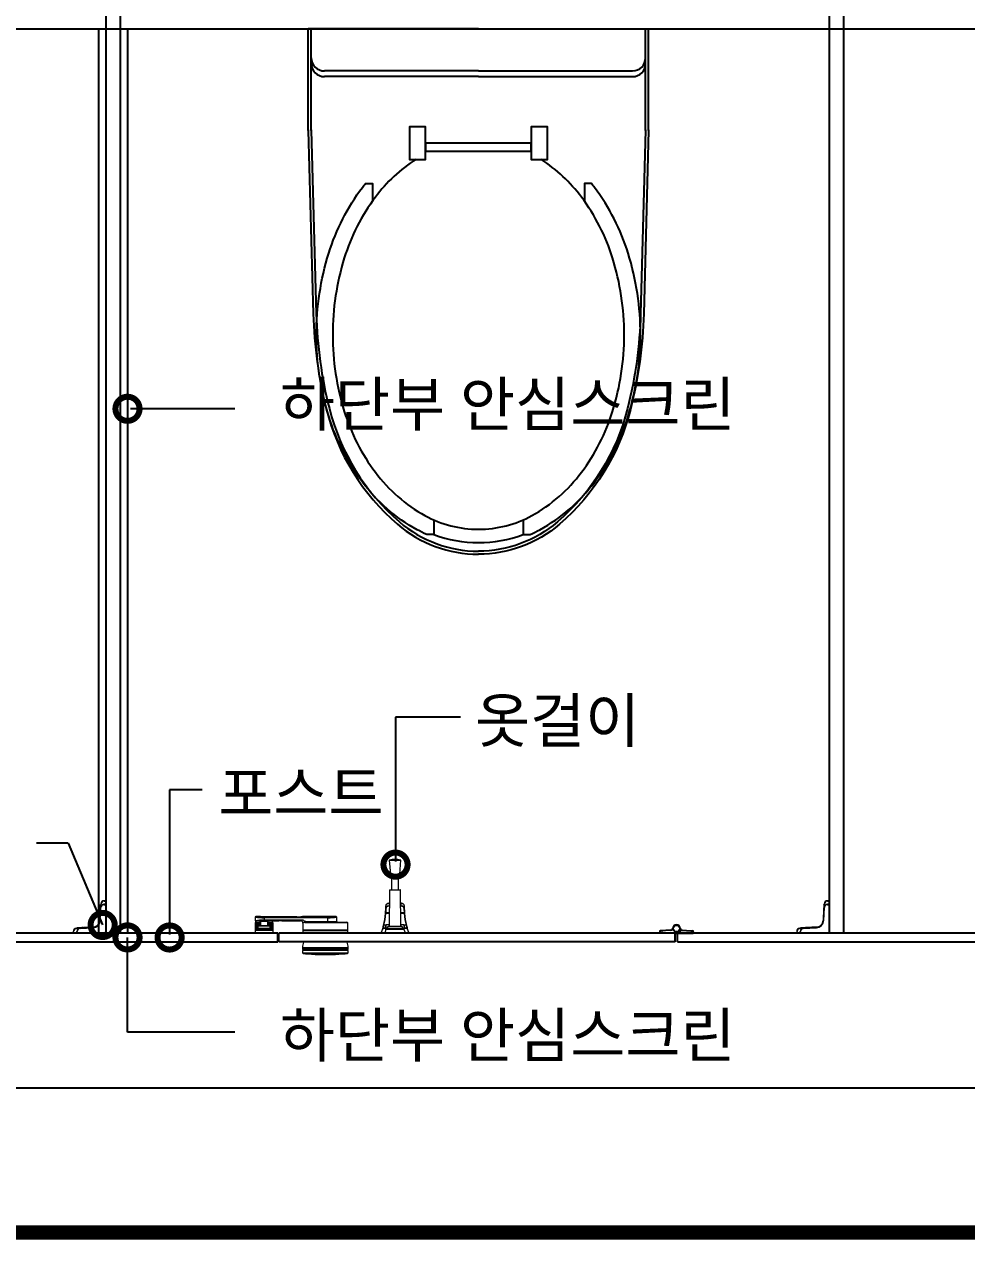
# Model space of a CAD drawing. Extents: x -256 to 8104, y -176 to 5714.
# Drawn here: x 3159 to 3810, y 2764 to 3604 of the extents above; entities that cross this region are included whole.
import ezdxf
from ezdxf.enums import TextEntityAlignment as Align

# ---------------------------------------------------------------- set-up
doc = ezdxf.new("R2010")
doc.units = 0
doc.header["$LTSCALE"] = 30
doc.layers.get('0').update_dxf_attribs({"linetype": 'CONTINUOUS'})
for name, color, linetype in [('0_toilet', 6, 'CONTINUOUS'), ('HAT', 8, 'CONTINUOUS'), ('경첩', 4, 'CONTINUOUS'), ('문자', 3, 'CONTINUOUS'), ('부자재', 4, 'CONTINUOUS'), ('옷걸이', 4, 'CONTINUOUS'), ('잠금쇠(회전형)', 4, 'CONTINUOUS'), ('치수', 1, 'CONTINUOUS'), ('해치', 8, 'CONTINUOUS')]:
    doc.layers.add(name, color=color, linetype=linetype)
doc.styles.add('돋움', font='malgun.ttf')

# ---------------------------------------------------------------- blocks, each defined once
blk = doc.blocks.new('_DOTSMALL')
at = {"color": 0, "linetype": 'ByBlock', "const_width": 0.5}
blk.add_lwpolyline([(-0.0625, 0, 1), (0.0625, 0, 1)], format="xyb", close=True, dxfattribs=at)
blk = doc.blocks.new('A$C63EC304E')
at = {"layer": '치수', "color": 1, "xscale": 2.5, "yscale": 2.5, "zscale": 2.5, "rotation": 234.3098741996962}
blk.add_blockref('_DOTSMALL', (0.312, 0.312), dxfattribs=at)
blk = doc.blocks.new('A$C2BC9653E')
at = {"layer": '치수', "xscale": 0.3333333333333333, "yscale": 0.3333333333333333, "zscale": 0.3333333333333333}
blk.add_blockref('A$C63EC304E', (0, 0), dxfattribs=at)
blk = doc.blocks.new('A$C7FC71301')
at = {"layer": '치수', "rotation": 180}
blk.add_blockref('A$C2BC9653E', (0.208, 0.208), dxfattribs=at)
blk = doc.blocks.new('A$C4A20372B')
at = {"layer": '치수'}
blk.add_blockref('A$C7FC71301', (0, 0), dxfattribs=at)
blk = doc.blocks.new('A$C566469F5')
at = {"layer": '치수'}
blk.add_blockref('A$C4A20372B', (0, 0), dxfattribs=at)
blk = doc.blocks.new('A$C7E317CD4')
at = {"layer": '해치', "xscale": 2, "yscale": 2, "zscale": 2}
blk.add_blockref('A$C566469F5', (0, 0), dxfattribs=at)
blk = doc.blocks.new('A$C601D7F27')
at = {"layer": '치수'}
blk.add_blockref('A$C7E317CD4', (0, 0), dxfattribs=at)
blk = doc.blocks.new('A$C38802C08')
at = {"layer": '치수'}
blk.add_blockref('A$C601D7F27', (0, 0), dxfattribs=at)
blk = doc.blocks.new('A$C10E41893')
at = {"layer": '부자재'}
for p, q in [((6.5, 0), (6.5, 196)), ((123.3, 196), (6.5, 196)), ((123.3, 192.5), (6.5, 192.5)), ((54.8, 0), (54.8, 177.5)), ((61.4, 0), (61.4, 177.5)), ((6.5, 0), (6.5, -196)), ((54.8, 0), (54.8, -177.5)), ((61.4, 0), (61.4, -177.5)), ((123.3, -192.5), (6.5, -192.5)), ((123.3, -196), (6.5, -196))]:
    blk.add_line(p, q, dxfattribs=at)
for points in [[(122.7, 196, -0.012538), (123.3, 196), (334.6, 190.3, -0.055395), (444.7, 175.1, -0.154276), (576.9, 93.3, -0.179504), (611.5, 0, -0.179504)], [(122.8, 192.5, -0.012538), (123.2, 192.5), (334.5, 186.8, -0.055395), (443.8, 171.7, -0.154276), (574.3, 91, -0.179504), (608, 0, -0.179504)], [(572, 51.4), (588.8, 51.4), (588.8, 59.6, 0.021185), (583.3, 70.7, 0.106084), (528.4, 133.7, 0.085733), (452.6, 172.4, 0.075373), (358.7, 186.6, 0.075373), (264.8, 172.4, 0.085733), (189, 133.7, 0.007337), (184.4, 130.1), (184.4, 122), (204.7, 122)], [(156.7, -72, 0.089162), (200.2, -118.7, 0.085733), (270.3, -154.5, 0.075373), (358.7, -167.9, 0.075373), (447.1, -154.5, 0.085733), (517.2, -118.7, 0.106084), (567, -61.6, 0.126931), (582.8, 0, 0.126931), (567, 61.6, 0.106084), (517.2, 118.7, 0.085733), (447.1, 154.5, 0.075373), (358.7, 167.9, 0.075373), (270.3, 154.5, 0.085733), (200.2, 118.7, 0.089162), (156.7, 72)], [(588.8, -51.4, 0.090214), (598.2, 0, 0.090214), (588.8, 51.4, 0.106084)], [(122.7, -196, 0.012538), (123.3, -196), (334.6, -190.3, 0.055395), (444.7, -175.1, 0.154276), (576.9, -93.3, 0.179504), (611.5, 0, 0.179504)], [(122.8, -192.5, 0.012538), (123.2, -192.5), (334.5, -186.8, 0.055395), (443.8, -171.7, 0.154276), (574.3, -91, 0.179504), (608, 0, 0.179504)], [(572, -51.4), (588.8, -51.4), (588.8, -59.6, -0.021185), (583.3, -70.7, -0.106084), (528.4, -133.7, -0.085733), (452.6, -172.4, -0.075373), (358.7, -186.6, -0.075373), (264.8, -172.4, -0.085733), (189, -133.7, -0.007337), (184.4, -130.1), (184.4, -122), (204.7, -122)]]:
    blk.add_lwpolyline(points, format="xyb", dxfattribs=at)
blk.add_lwpolyline([(138, -60.8), (119.3, -60.8), (119.3, -79.5), (156.7, -79.5), (156.7, -60.8), (138, -60.8), (147.3, -60.8), (147.3, 60.8), (138, 60.8), (156.7, 60.8), (156.7, 79.5), (119.3, 79.5), (119.3, 60.8), (138, 60.8), (138, -60.8), (119.3, -60.8)], dxfattribs=at)
for centre, start, end in [((39.8, 177.5), 0, 90), ((46.4, 177.5), 0, 90), ((39.8, -177.5), 270, 0), ((46.4, -177.5), 270, 0)]:
    blk.add_arc(centre, 15, start, end, dxfattribs=at)
blk = doc.blocks.new('EDGE_12', base_point=(114726.29, 5436.32))
blk.add_line((117446.52, 9037.37), (118946.52, 9037.37))
at = {"color": 2}
for p, q in [((117936.52, 9037.37), (117936.52, 8412.37)), ((117956.52, 9037.37), (117956.52, 8412.37))]:
    blk.add_line(p, q, dxfattribs=at)
at = {"color": 8}
blk.add_line((117210.45, 8305.56), (119173.03, 8305.56), dxfattribs=at)
at = {"color": 8, "const_width": 10}
blk.add_lwpolyline([(114773.73, 8205.56), (120558.27, 8205.56)], dxfattribs=at)
at = {"layer": '0_toilet'}
for p, q in [((117941.52, 9137.37), (117941.52, 8412.37)), ((117951.52, 9137.37), (117951.52, 8412.37)), ((118441.47, 9137.37), (118441.47, 8412.37)), ((118451.57, 8412.36), (118451.57, 9137.36)), ((118060.45, 8412.37), (117836.52, 8412.37)), ((118060.45, 8406.37), (118060.45, 8412.37)), ((118335.02, 8412.37), (118061.2, 8412.37)), ((118061.2, 8406.37), (118061.2, 8412.37)), ((118335.02, 8406.37), (118335.02, 8412.37)), ((118565.5, 8412.37), (118336.52, 8412.37)), ((118336.52, 8406.37), (118336.52, 8412.37)), ((117836.52, 8406.37), (118060.45, 8406.37)), ((118335.02, 8406.37), (118061.2, 8406.37)), ((118336.52, 8406.37), (118565.5, 8406.37))]:
    blk.add_line(p, q, dxfattribs=at)
at = {"layer": '경첩', "color": 4, "linetype": 'Continuous', "lineweight": 15}
for p, q in [((117940.38, 8434.62), (117940.38, 8434.87)), ((117941.52, 8434.87), (117940.38, 8434.87)), ((117940.38, 8434.62), (117941.52, 8434.62)), ((117941.52, 8434.62), (117941.52, 8434.87)), ((117941.52, 8432.47), (117941.52, 8434.62)), ((118440.33, 8434.62), (118440.33, 8434.87)), ((118441.47, 8434.87), (118440.33, 8434.87)), ((118440.33, 8434.62), (118441.47, 8434.62)), ((118441.47, 8434.62), (118441.47, 8434.87)), ((118441.47, 8432.47), (118441.47, 8434.62)), ((117937.51, 8426.82), (117937.37, 8423.95)), ((117937.92, 8430.13), (117937.49, 8421.16)), ((117937.51, 8426.82), (117937.75, 8426.58)), ((117937.56, 8427.83), (117937.53, 8427.15)), ((117937.53, 8427.15), (117937.76, 8426.91)), ((117937.56, 8427.83), (117937.8, 8427.59)), ((117937.57, 8428.17), (117937.81, 8427.93)), ((117937.73, 8431.54), (117937.61, 8428.84)), ((117937.61, 8428.84), (117937.84, 8428.6)), ((117937.73, 8431.54), (117937.97, 8431.3)), ((117937.74, 8421.15), (117938.17, 8430.12)), ((117937.84, 8432.14), (117938, 8431.98)), ((117938.03, 8432.63), (117937.92, 8430.13)), ((117938.22, 8431.18), (117938.28, 8432.62)), ((117940.26, 8432.37), (117940.26, 8432.12)), ((117941.52, 8432.37), (117940.26, 8432.37)), ((117940.26, 8432.12), (117941.52, 8432.12)), ((117940.27, 8432.37), (117940.27, 8432.47)), ((117940.27, 8432.47), (117941.52, 8432.47)), ((117941.52, 8432.12), (117941.52, 8432.37)), ((117941.52, 8432.12), (117941.52, 8413.87)), ((118437.46, 8426.82), (118437.32, 8423.95)), ((118437.87, 8430.13), (118437.44, 8421.16)), ((118437.46, 8426.82), (118437.7, 8426.58)), ((118437.51, 8427.83), (118437.48, 8427.15)), ((118437.48, 8427.15), (118437.71, 8426.91)), ((118437.51, 8427.83), (118437.75, 8427.59)), ((118437.52, 8428.17), (118437.76, 8427.93)), ((118437.68, 8431.54), (118437.56, 8428.84)), ((118437.56, 8428.84), (118437.79, 8428.6)), ((118437.68, 8431.54), (118437.92, 8431.3)), ((118437.69, 8421.15), (118438.12, 8430.12)), ((118437.79, 8432.14), (118437.95, 8431.98)), ((118437.98, 8432.63), (118437.87, 8430.13)), ((118438.17, 8431.18), (118438.23, 8432.62)), ((118440.21, 8432.37), (118440.21, 8432.12)), ((118441.47, 8432.37), (118440.21, 8432.37)), ((118440.21, 8432.12), (118441.47, 8432.12)), ((118440.22, 8432.37), (118440.22, 8432.47)), ((118440.22, 8432.47), (118441.47, 8432.47)), ((118441.47, 8432.12), (118441.47, 8432.37)), ((118441.47, 8432.12), (118441.47, 8413.87)), ((117934.97, 8417.34), (117935.15, 8417.16)), ((117935.18, 8417.48), (117935.36, 8417.3)), ((117936.27, 8418.51), (117936.45, 8418.33)), ((117936.42, 8418.71), (117936.6, 8418.53)), ((117936.69, 8419.15), (117936.87, 8418.97)), ((117936.8, 8419.39), (117936.99, 8419.2)), ((117936.97, 8419.79), (117937.16, 8419.6)), ((117937.33, 8420.1), (117937.12, 8420.31)), ((117937.12, 8420.31), (117937.33, 8420.11)), ((117937.2, 8420.69), (117937.41, 8420.47)), ((117937.22, 8420.91), (117937.45, 8420.68)), ((117937.27, 8421.82), (117937.24, 8421.17)), ((117937.28, 8421.92), (117937.27, 8421.82)), ((117937.27, 8421.82), (117937.51, 8421.58)), ((117937.29, 8422.26), (117937.28, 8421.92)), ((117937.28, 8421.92), (117937.52, 8421.68)), ((117937.3, 8422.36), (117937.29, 8422.26)), ((117937.29, 8422.26), (117937.53, 8422.02)), ((117937.34, 8423.28), (117937.3, 8422.36)), ((117937.3, 8422.36), (117937.54, 8422.12)), ((117937.34, 8423.28), (117937.58, 8423.04)), ((117937.37, 8423.94), (117937.35, 8423.52)), ((117937.35, 8423.52), (117937.59, 8423.28)), ((117937.37, 8423.95), (117937.61, 8423.71)), ((117937.37, 8423.94), (117937.61, 8423.7)), ((118434.92, 8417.34), (118435.1, 8417.16)), ((118435.13, 8417.48), (118435.31, 8417.3)), ((118436.22, 8418.51), (118436.4, 8418.33)), ((118436.37, 8418.71), (118436.55, 8418.53)), ((118436.64, 8419.15), (118436.82, 8418.97)), ((118436.75, 8419.39), (118436.94, 8419.2)), ((118436.92, 8419.79), (118437.11, 8419.6)), ((118437.28, 8420.1), (118437.07, 8420.31)), ((118437.07, 8420.31), (118437.28, 8420.11)), ((118437.15, 8420.69), (118437.36, 8420.47)), ((118437.17, 8420.91), (118437.4, 8420.68)), ((118437.22, 8421.82), (118437.19, 8421.17)), ((118437.23, 8421.92), (118437.22, 8421.82)), ((118437.22, 8421.82), (118437.46, 8421.58)), ((118437.24, 8422.26), (118437.23, 8421.92)), ((118437.23, 8421.92), (118437.47, 8421.68)), ((118437.25, 8422.36), (118437.24, 8422.26)), ((118437.24, 8422.26), (118437.48, 8422.02)), ((118437.29, 8423.28), (118437.25, 8422.36)), ((118437.25, 8422.36), (118437.49, 8422.12)), ((118437.29, 8423.28), (118437.53, 8423.04)), ((118437.32, 8423.94), (118437.3, 8423.52)), ((118437.3, 8423.52), (118437.54, 8423.28)), ((118437.32, 8423.95), (118437.56, 8423.71)), ((118437.32, 8423.94), (118437.56, 8423.7)), ((117919.27, 8413.51), (117919.02, 8413.51)), ((117919.02, 8413.51), (117919.02, 8412.37)), ((117919.02, 8412.37), (117919.27, 8412.37)), ((117919.27, 8412.37), (117919.27, 8413.51)), ((117919.27, 8412.37), (117921.42, 8412.37)), ((117923.76, 8415.98), (117921.26, 8415.86)), ((117921.27, 8415.61), (117922.72, 8415.68)), ((117921.42, 8412.37), (117921.42, 8413.62)), ((117921.42, 8413.62), (117921.52, 8413.62)), ((117921.52, 8413.63), (117921.77, 8413.63)), ((117921.52, 8413.63), (117921.52, 8412.37)), ((117921.52, 8412.37), (117921.77, 8412.37)), ((117921.76, 8416.05), (117921.84, 8416.14)), ((117921.76, 8416.05), (117921.92, 8415.89)), ((117921.77, 8412.37), (117921.77, 8413.63)), ((117940.02, 8412.37), (117921.77, 8412.37)), ((117925.05, 8416.29), (117921.84, 8416.14)), ((117932.73, 8416.4), (117923.76, 8415.98)), ((117923.77, 8415.73), (117932.75, 8416.15)), ((117925.05, 8416.29), (117925.29, 8416.05)), ((117925.73, 8416.32), (117925.97, 8416.08)), ((117926.07, 8416.34), (117926.31, 8416.1)), ((117929.44, 8416.5), (117926.74, 8416.37)), ((117926.74, 8416.37), (117926.98, 8416.13)), ((117929.44, 8416.5), (117929.68, 8416.26)), ((117930.12, 8416.53), (117930.36, 8416.29)), ((117930.46, 8416.55), (117930.7, 8416.31)), ((117932.48, 8416.64), (117931.13, 8416.58)), ((117931.13, 8416.58), (117931.37, 8416.34)), ((117932.72, 8416.65), (117932.48, 8416.64)), ((117932.48, 8416.64), (117932.72, 8416.4)), ((117933.73, 8416.81), (117933.93, 8416.61)), ((117934.26, 8416.98), (117934.45, 8416.79)), ((117934.51, 8417.09), (117934.69, 8416.9)), ((118419.22, 8413.51), (118418.97, 8413.51)), ((118418.97, 8413.51), (118418.97, 8412.37)), ((118418.97, 8412.37), (118419.22, 8412.37)), ((118419.22, 8412.37), (118419.22, 8413.51)), ((118419.22, 8412.37), (118421.37, 8412.37)), ((118423.71, 8415.98), (118421.21, 8415.86)), ((118421.22, 8415.61), (118422.67, 8415.68)), ((118421.37, 8412.37), (118421.37, 8413.62)), ((118421.37, 8413.62), (118421.47, 8413.62)), ((118421.47, 8413.63), (118421.72, 8413.63)), ((118421.47, 8413.63), (118421.47, 8412.37)), ((118421.47, 8412.37), (118421.72, 8412.37)), ((118421.71, 8416.05), (118421.79, 8416.14)), ((118421.71, 8416.05), (118421.87, 8415.89)), ((118421.72, 8412.37), (118421.72, 8413.63)), ((118439.97, 8412.37), (118421.72, 8412.37)), ((118425, 8416.29), (118421.79, 8416.14)), ((118432.68, 8416.4), (118423.71, 8415.98)), ((118423.72, 8415.73), (118432.7, 8416.15)), ((118425, 8416.29), (118425.24, 8416.05)), ((118425.68, 8416.32), (118425.92, 8416.08)), ((118426.02, 8416.34), (118426.26, 8416.1)), ((118429.39, 8416.5), (118426.69, 8416.37)), ((118426.69, 8416.37), (118426.93, 8416.13)), ((118429.39, 8416.5), (118429.63, 8416.26)), ((118430.07, 8416.53), (118430.31, 8416.29)), ((118430.41, 8416.55), (118430.65, 8416.31)), ((118432.43, 8416.64), (118431.08, 8416.58)), ((118431.08, 8416.58), (118431.32, 8416.34)), ((118432.67, 8416.65), (118432.43, 8416.64)), ((118432.43, 8416.64), (118432.67, 8416.4)), ((118433.68, 8416.81), (118433.88, 8416.61)), ((118434.21, 8416.98), (118434.4, 8416.79)), ((118434.46, 8417.09), (118434.64, 8416.9))]:
    blk.add_line(p, q, dxfattribs=at)
at = {"layer": '경첩', "color": 4, "linetype": 'Continuous', "lineweight": 15, "flags": 128}
for points in [[(117937.61, 8428.84), (117937.6, 8428.71), (117937.59, 8428.58), (117937.59, 8428.47), (117937.58, 8428.36), (117937.58, 8428.28), (117937.58, 8428.22), (117937.57, 8428.18), (117937.57, 8428.17)], [(117937.76, 8432.05), (117937.75, 8431.95), (117937.75, 8431.82), (117937.74, 8431.69), (117937.73, 8431.54)], [(117937.76, 8432.05), (117937.78, 8432.07), (117937.79, 8432.09), (117937.81, 8432.11), (117937.82, 8432.12), (117937.83, 8432.13), (117937.84, 8432.13), (117937.84, 8432.14), (117937.84, 8432.14)], [(117937.92, 8430.13), (117937.92, 8430.13), (117937.94, 8430.13), (117937.96, 8430.13), (117937.99, 8430.13), (117938.03, 8430.13), (117938.07, 8430.13), (117938.12, 8430.12), (117938.17, 8430.12)], [(117938.28, 8432.62), (117938.24, 8432.62), (117938.19, 8432.63), (117938.15, 8432.63), (117938.11, 8432.63), (117938.08, 8432.63), (117938.05, 8432.63), (117938.04, 8432.63), (117938.03, 8432.63)], [(118437.56, 8428.84), (118437.55, 8428.71), (118437.54, 8428.58), (118437.54, 8428.47), (118437.53, 8428.36), (118437.53, 8428.28), (118437.53, 8428.22), (118437.52, 8428.18), (118437.52, 8428.17)], [(118437.71, 8432.05), (118437.7, 8431.95), (118437.7, 8431.82), (118437.69, 8431.69), (118437.68, 8431.54)], [(118437.71, 8432.05), (118437.73, 8432.07), (118437.74, 8432.09), (118437.76, 8432.11), (118437.77, 8432.12), (118437.78, 8432.13), (118437.79, 8432.13), (118437.79, 8432.14), (118437.79, 8432.14)], [(118437.87, 8430.13), (118437.87, 8430.13), (118437.89, 8430.13), (118437.91, 8430.13), (118437.94, 8430.13), (118437.98, 8430.13), (118438.02, 8430.13), (118438.07, 8430.12), (118438.12, 8430.12)], [(118438.23, 8432.62), (118438.19, 8432.62), (118438.14, 8432.63), (118438.1, 8432.63), (118438.06, 8432.63), (118438.03, 8432.63), (118438, 8432.63), (118437.99, 8432.63), (118437.98, 8432.63)], [(117937.12, 8420.31), (117937.12, 8420.31), (117937.12, 8420.31)], [(117937.22, 8420.91), (117937.2, 8420.74), (117937.2, 8420.69)], [(117937.35, 8423.52), (117937.35, 8423.44), (117937.35, 8423.36), (117937.34, 8423.28)], [(117937.37, 8423.95), (117937.37, 8423.94), (117937.37, 8423.94)], [(117937.49, 8421.16), (117937.5, 8421.16), (117937.51, 8421.16), (117937.54, 8421.16), (117937.57, 8421.16), (117937.6, 8421.16), (117937.65, 8421.15), (117937.69, 8421.15), (117937.74, 8421.15)], [(118437.07, 8420.31), (118437.07, 8420.31), (118437.07, 8420.31)], [(118437.17, 8420.91), (118437.15, 8420.74), (118437.15, 8420.69)], [(118437.3, 8423.52), (118437.3, 8423.44), (118437.3, 8423.36), (118437.29, 8423.28)], [(118437.32, 8423.95), (118437.32, 8423.94), (118437.32, 8423.94)], [(118437.44, 8421.16), (118437.45, 8421.16), (118437.46, 8421.16), (118437.49, 8421.16), (118437.52, 8421.16), (118437.55, 8421.16), (118437.6, 8421.15), (118437.64, 8421.15), (118437.69, 8421.15)], [(117921.27, 8415.61), (117921.27, 8415.66), (117921.27, 8415.71), (117921.27, 8415.75), (117921.26, 8415.79), (117921.26, 8415.82), (117921.26, 8415.84), (117921.26, 8415.86), (117921.26, 8415.86)], [(117923.76, 8415.98), (117923.76, 8415.97), (117923.76, 8415.96), (117923.76, 8415.94), (117923.76, 8415.91), (117923.77, 8415.87), (117923.77, 8415.83), (117923.77, 8415.78), (117923.77, 8415.73)], [(117925.73, 8416.32), (117925.72, 8416.32), (117925.68, 8416.32), (117925.62, 8416.32), (117925.53, 8416.31), (117925.43, 8416.31), (117925.31, 8416.3), (117925.19, 8416.3), (117925.05, 8416.29)], [(117926.74, 8416.37), (117926.63, 8416.36), (117926.51, 8416.36), (117926.4, 8416.35), (117926.31, 8416.35), (117926.23, 8416.35), (117926.16, 8416.34), (117926.11, 8416.34), (117926.08, 8416.34), (117926.07, 8416.34)], [(117930.12, 8416.53), (117930.11, 8416.53), (117930.07, 8416.53), (117930, 8416.52), (117929.92, 8416.52), (117929.82, 8416.52), (117929.7, 8416.51), (117929.58, 8416.5), (117929.44, 8416.5)], [(117931.13, 8416.58), (117931, 8416.57), (117930.87, 8416.56), (117930.76, 8416.56), (117930.65, 8416.55), (117930.57, 8416.55), (117930.51, 8416.55), (117930.47, 8416.55), (117930.46, 8416.55)], [(117932.73, 8416.4), (117932.73, 8416.4), (117932.74, 8416.38), (117932.74, 8416.36), (117932.74, 8416.33), (117932.74, 8416.29), (117932.74, 8416.25), (117932.74, 8416.2), (117932.75, 8416.15)], [(118421.22, 8415.61), (118421.22, 8415.66), (118421.22, 8415.71), (118421.22, 8415.75), (118421.21, 8415.79), (118421.21, 8415.82), (118421.21, 8415.84), (118421.21, 8415.86), (118421.21, 8415.86)], [(118423.71, 8415.98), (118423.71, 8415.97), (118423.71, 8415.96), (118423.71, 8415.94), (118423.71, 8415.91), (118423.72, 8415.87), (118423.72, 8415.83), (118423.72, 8415.78), (118423.72, 8415.73)], [(118425.68, 8416.32), (118425.67, 8416.32), (118425.63, 8416.32), (118425.57, 8416.32), (118425.48, 8416.31), (118425.38, 8416.31), (118425.26, 8416.3), (118425.14, 8416.3), (118425, 8416.29)], [(118426.69, 8416.37), (118426.58, 8416.36), (118426.46, 8416.36), (118426.35, 8416.35), (118426.26, 8416.35), (118426.18, 8416.35), (118426.11, 8416.34), (118426.06, 8416.34), (118426.03, 8416.34), (118426.02, 8416.34)], [(118430.07, 8416.53), (118430.06, 8416.53), (118430.02, 8416.53), (118429.95, 8416.52), (118429.87, 8416.52), (118429.77, 8416.52), (118429.65, 8416.51), (118429.53, 8416.5), (118429.39, 8416.5)], [(118431.08, 8416.58), (118430.95, 8416.57), (118430.82, 8416.56), (118430.71, 8416.56), (118430.6, 8416.55), (118430.52, 8416.55), (118430.46, 8416.55), (118430.42, 8416.55), (118430.41, 8416.55)], [(118432.68, 8416.4), (118432.68, 8416.4), (118432.69, 8416.38), (118432.69, 8416.36), (118432.69, 8416.33), (118432.69, 8416.29), (118432.69, 8416.25), (118432.69, 8416.2), (118432.7, 8416.15)]]:
    blk.add_lwpolyline(points, dxfattribs=at)
at = {"layer": '경첩', "color": 4, "linetype": 'Continuous', "lineweight": 15}
for centre, radius, start, end in [((117940.38, 8432.52), 2.35, 90, 177.30166), ((117940.38, 8432.52), 2.1, 90, 177.30166), ((118440.33, 8432.52), 2.35, 90, 177.30166), ((118440.33, 8432.52), 2.1, 90, 177.30166), ((117940.26, 8430.02), 2.35, 90, 177.30166), ((117940.26, 8430.02), 2.1, 90, 177.30166), ((118440.21, 8430.02), 2.35, 90, 177.30166), ((118440.21, 8430.02), 2.1, 90, 177.30166), ((117932.5, 8421.4), 5, 272.69834, 357.30166), ((117932.5, 8421.4), 5.25, 272.69834, 357.30166), ((117932.5, 8421.4), 4.75, 294.99481, 301.29977), ((117932.5, 8421.39), 4.75, 301.29911, 304.38581), ((117932.5, 8421.4), 4.75, 304.38489, 322.56084), ((117932.5, 8421.4), 4.75, 322.56123, 325.61449), ((117932.5, 8421.4), 4.75, 325.61511, 331.82645), ((117932.5, 8421.4), 4.75, 335.00519, 340.23398), ((117932.5, 8421.4), 4.75, 340.23398, 346.75686), ((117932.5, 8421.4), 4.75, 346.83767, 351.3944), ((117932.5, 8421.4), 4.75, 354.09118, 357.30166), ((118432.45, 8421.4), 5, 272.69834, 357.30166), ((118432.45, 8421.4), 5.25, 272.69834, 357.30166), ((118432.45, 8421.4), 4.75, 294.99481, 301.29977), ((118432.45, 8421.39), 4.75, 301.29911, 304.38581), ((118432.45, 8421.4), 4.75, 304.38489, 322.56084), ((118432.45, 8421.4), 4.75, 322.56123, 325.61449), ((118432.45, 8421.4), 4.75, 325.61511, 331.82645), ((118432.45, 8421.4), 4.75, 335.00519, 340.23398), ((118432.45, 8421.4), 4.75, 340.23398, 346.75686), ((118432.45, 8421.4), 4.75, 346.83767, 351.3944), ((118432.45, 8421.4), 4.75, 354.09118, 357.30166), ((117921.37, 8413.51), 2.35, 92.69834, 180), ((117921.37, 8413.51), 2.1, 92.69834, 180), ((117923.87, 8413.63), 2.35, 92.69834, 180), ((117923.87, 8413.63), 2.1, 92.69834, 180), ((117932.5, 8421.4), 4.75, 272.69834, 285), ((117932.5, 8421.4), 4.75, 284.99982, 291.75061), ((117940.02, 8413.87), 1.5, 270, 0), ((118421.32, 8413.51), 2.35, 92.69834, 180), ((118421.32, 8413.51), 2.1, 92.69834, 180), ((118423.82, 8413.63), 2.35, 92.69834, 180), ((118423.82, 8413.63), 2.1, 92.69834, 180), ((118432.45, 8421.4), 4.75, 272.69834, 285), ((118432.45, 8421.4), 4.75, 284.99982, 291.75061), ((118439.97, 8413.87), 1.5, 270, 0)]:
    blk.add_arc(centre, radius, start, end, dxfattribs=at)
at = {"layer": '부자재'}
for p, q in [((118324.33, 8413.29), (118324.33, 8412.37)), ((118334.99, 8412.37), (118324.33, 8412.37)), ((118332.08, 8414.46), (118324.87, 8413.96)), ((118325.58, 8413.46), (118325.58, 8412.37)), ((118335.79, 8412.92), (118335.79, 8412.12)), ((118336.04, 8412.12), (118335.79, 8412.12)), ((118336.04, 8412.92), (118336.04, 8412.12)), ((118336.51, 8412.42), (118336.51, 8412.37)), ((118336.51, 8412.37), (118347.5, 8412.37)), ((118338.78, 8414.54), (118346.95, 8413.96)), ((118346.25, 8413.46), (118346.25, 8412.37)), ((118347.5, 8413.29), (118347.5, 8412.37))]:
    blk.add_line(p, q, dxfattribs=at)
at = {"layer": '부자재', "color": 1}
blk.add_circle((118335.92, 8415.58), 2.34, dxfattribs=at)
at = {"layer": '부자재'}
for centre, radius, start, end in [((118335.92, 8415.58), 2.62, 270, 180), ((118325.03, 8413.27), 0.7, 101.7765, 181.67124), ((118326.43, 8413.23), 0.884, 113.40773, 164.5497), ((118332.01, 8415.75), 1.29, 272.92313, 352.47243), ((118336.27, 8411.35), 1.65, 102.52675, 141.54753), ((118335.56, 8411.35), 1.65, 43.10029, 77.47325), ((118336.01, 8415.23), 2.86, 280.08401, 345.97919), ((118339.82, 8415.75), 1.29, 187.52757, 267.07687), ((118345.4, 8413.23), 0.884, 15.4503, 67.30044), ((118346.8, 8413.27), 0.7, 358.32876, 78.2235)]:
    blk.add_arc(centre, radius, start, end, dxfattribs=at)
at = {"layer": '옷걸이', "lineweight": 15}
for p, q in [((118137.41, 8462.81), (118138.16, 8453.31)), ((118137.41, 8462.81), (118145.41, 8462.81)), ((118144.66, 8453.31), (118145.41, 8462.81)), ((118138.16, 8453.31), (118144.66, 8453.31)), ((118138.91, 8453.31), (118138.91, 8442.46)), ((118143.91, 8442.46), (118143.91, 8453.31)), ((118137.91, 8442.46), (118141.41, 8442.46)), ((118141.41, 8442.46), (118144.91, 8442.46)), ((118137.66, 8442.21), (118137.44, 8416.96)), ((118145.16, 8442.21), (118137.66, 8442.21)), ((118145.38, 8416.96), (118145.16, 8442.21)), ((118137.52, 8425.99), (118135.07, 8425.99)), ((118135.14, 8426.76), (118137.52, 8426.76)), ((118137.58, 8433.09), (118137.48, 8433.09)), ((118137.48, 8433.09), (118137.48, 8433)), ((118137.58, 8433), (118137.48, 8433)), ((118137.49, 8431.47), (118137.49, 8431.12)), ((118137.49, 8431.47), (118137.57, 8431.47)), ((118137.56, 8431.12), (118137.49, 8431.12)), ((118145.34, 8433.09), (118145.24, 8433.09)), ((118145.34, 8433), (118145.24, 8433)), ((118145.25, 8431.47), (118145.33, 8431.47)), ((118145.33, 8431.12), (118145.25, 8431.12)), ((118145.29, 8426.76), (118147.68, 8426.76)), ((118147.75, 8425.99), (118145.3, 8425.99)), ((118145.33, 8431.47), (118145.33, 8431.12)), ((118145.34, 8433.09), (118145.34, 8433)), ((118135.15, 8417.86), (118133.72, 8417.86)), ((118135.15, 8417.85), (118133.72, 8417.85)), ((118135.09, 8417.31), (118135.15, 8417.89)), ((118147.66, 8417.89), (118147.73, 8417.32)), ((118149.1, 8417.86), (118147.67, 8417.86)), ((118149.1, 8417.85), (118147.67, 8417.85)), ((118131.91, 8412.46), (118132.75, 8415.03)), ((118134.28, 8412.46), (118131.91, 8412.46)), ((118132.75, 8415.03), (118132.76, 8415.04)), ((118132.75, 8415.03), (118132.75, 8415.03)), ((118133.74, 8415.83), (118133.63, 8415.79)), ((118133.7, 8415.72), (118133.7, 8415.72)), ((118149.11, 8415.72), (118133.7, 8415.72)), ((118135.12, 8415.01), (118134.28, 8412.46)), ((118148.53, 8412.46), (118134.28, 8412.46)), ((118135.12, 8415.01), (118135.12, 8415.69)), ((118135.12, 8415.69), (118147.7, 8415.69)), ((118147.7, 8415.01), (118135.12, 8415.01)), ((118146.18, 8416.96), (118136.63, 8416.96)), ((118147.7, 8415.01), (118147.7, 8415.69)), ((118148.53, 8412.46), (118147.7, 8415.01)), ((118150.91, 8412.46), (118148.53, 8412.46)), ((118149.18, 8415.79), (118149.08, 8415.83)), ((118149.11, 8415.72), (118149.11, 8415.72)), ((118149.23, 8415.79), (118149.14, 8415.82)), ((118150.06, 8415.04), (118150.06, 8415.03)), ((118150.06, 8415.03), (118150.91, 8412.46)), ((118150.06, 8415.03), (118150.06, 8415.03))]:
    blk.add_line(p, q, dxfattribs=at)
at = {"layer": '옷걸이', "lineweight": 15, "flags": 128}
for points in [[(118134.82, 8426.01), (118134.83, 8426.01), (118134.84, 8426.01), (118134.86, 8426.01), (118134.9, 8426.01), (118134.93, 8426), (118134.98, 8426), (118135.02, 8426), (118135.07, 8425.99)], [(118137.48, 8433.09), (118137.43, 8433.09), (118137.09, 8433.07), (118136.77, 8433.02), (118136.45, 8432.95), (118136.15, 8432.84), (118135.88, 8432.7), (118135.63, 8432.55), (118135.42, 8432.36), (118135.24, 8432.16), (118135.11, 8431.94), (118135.02, 8431.71), (118134.98, 8431.48), (118134.98, 8431.44)], [(118137.48, 8433), (118137.06, 8432.98), (118136.65, 8432.91), (118136.27, 8432.8), (118135.92, 8432.65), (118135.61, 8432.46), (118135.36, 8432.25), (118135.17, 8432), (118135.04, 8431.75), (118134.98, 8431.43), (118134.98, 8431.37)], [(118134.99, 8429.87), (118135.03, 8430.14), (118135.14, 8430.4), (118135.31, 8430.65), (118135.55, 8430.87), (118135.84, 8431.07), (118136.17, 8431.23), (118136.55, 8431.35), (118136.95, 8431.43), (118137.49, 8431.47)], [(118137.49, 8431.12), (118137.01, 8431.09), (118136.64, 8431.01), (118136.31, 8430.9), (118136, 8430.76), (118135.74, 8430.58), (118135.53, 8430.38), (118135.37, 8430.16), (118135.27, 8429.92), (118135.24, 8429.68)], [(118145.33, 8431.47), (118145.75, 8431.45), (118146.15, 8431.38), (118146.54, 8431.27), (118146.89, 8431.12), (118147.19, 8430.93), (118147.45, 8430.72), (118147.64, 8430.48), (118147.77, 8430.22), (118147.83, 8429.87)], [(118147.58, 8429.68), (118147.52, 8429.99), (118147.41, 8430.22), (118147.23, 8430.44), (118147.01, 8430.63), (118146.73, 8430.8), (118146.42, 8430.94), (118146.07, 8431.04), (118145.7, 8431.1), (118145.33, 8431.12)], [(118147.84, 8431.38), (118147.84, 8431.39), (118147.82, 8431.62), (118147.75, 8431.84), (118147.65, 8432.06), (118147.5, 8432.26), (118147.31, 8432.44), (118147.09, 8432.61), (118146.83, 8432.76), (118146.55, 8432.88), (118146.25, 8432.98), (118145.93, 8433.05), (118145.59, 8433.08), (118145.34, 8433.09)], [(118147.84, 8431.37), (118147.81, 8431.64), (118147.71, 8431.9), (118147.54, 8432.15), (118147.31, 8432.38), (118147.03, 8432.58), (118146.69, 8432.75), (118146.32, 8432.87), (118145.92, 8432.96), (118145.42, 8433), (118145.34, 8433)], [(118147.99, 8426.01), (118147.99, 8426.01), (118147.98, 8426.01), (118147.95, 8426.01), (118147.92, 8426.01), (118147.88, 8426), (118147.84, 8426), (118147.79, 8426), (118147.75, 8425.99)], [(118133.47, 8417.66), (118133.48, 8417.67), (118133.47, 8417.67)], [(118133.72, 8417.85), (118133.72, 8417.86), (118133.72, 8417.85)], [(118137.45, 8418.25), (118136.85, 8418.23), (118135.58, 8418.17)], [(118147.24, 8418.17), (118145.66, 8418.24), (118145.37, 8418.25)], [(118133.68, 8415.82), (118133.61, 8415.8), (118133.58, 8415.79)], [(118133.68, 8415.82), (118133.69, 8415.82), (118133.74, 8415.83)], [(118133.74, 8415.83), (118133.71, 8415.75), (118133.7, 8415.72)], [(118135.91, 8415.75), (118135.5, 8415.77), (118135.25, 8415.8), (118135.18, 8415.83), (118135.28, 8415.86), (118135.56, 8415.9), (118135.67, 8415.92)], [(118147.15, 8415.92), (118147.43, 8415.88), (118147.61, 8415.84), (118147.62, 8415.81), (118147.45, 8415.78), (118147.12, 8415.76), (118146.66, 8415.74)], [(118149.11, 8415.72), (118149.1, 8415.75), (118149.08, 8415.83)], [(118149.14, 8415.82), (118149.13, 8415.82), (118149.08, 8415.83)]]:
    blk.add_lwpolyline(points, dxfattribs=at)
at = {"layer": '옷걸이', "lineweight": 15}
for centre, radius, start, end in [((118141.41, 8452.52), 11.04, 68.76069, 111.23931), ((118137.91, 8442.21), 0.25, 90, 179.5), ((118144.91, 8442.21), 0.25, 0.5, 90), ((118082.22, 8430.23), 52.77, 346.23171, 355.4136), ((118082.22, 8430.23), 53.02, 346.50971, 355.4136), ((118082.22, 8430.23), 52.77, 355.41362, 356.45105), ((118082.22, 8430.23), 52.77, 356.45107, 359.60958), ((118135.12, 8426.99), 0.23, 185.45744, 275.18876), ((118082.22, 8430.23), 52.77, 359.60958, 1.23689), ((118135.22, 8429.91), 0.227, 188.20874, 276.39203), ((118101.17, 8429.39), 34.07, 354.27357, 355.56682), ((118082.22, 8430.04), 53.02, 356.45107, 359.60958), ((118082.22, 8431.84), 55.27, 359.61891, 1.20733), ((118200.59, 8431.84), 55.27, 178.79267, 180.38109), ((118147.6, 8429.91), 0.227, 263.60797, 351.79126), ((118200.59, 8430.04), 53.02, 180.39042, 183.54893), ((118147.7, 8426.99), 0.23, 264.81124, 354.54256), ((118181.65, 8429.39), 34.08, 184.43326, 185.72635), ((118200.59, 8430.23), 53.02, 184.5864, 193.49029), ((118200.59, 8430.23), 52.77, 178.76311, 180.39042), ((118200.59, 8430.23), 52.77, 180.39042, 183.54893), ((118200.59, 8430.23), 52.76, 183.54888, 184.58645), ((118200.59, 8430.23), 52.77, 184.5864, 193.76829), ((118083.47, 8429.89), 51.47, 343.23764, 346.25768), ((118083.86, 8430.06), 51.33, 343.52264, 346.23766), ((118133.71, 8417.6), 0.247, 89.25852, 165.91582), ((118133.72, 8417.61), 0.25, 90.27283, 166.23947), ((118133.3, 8417.59), 1.81, 282.06066, 352.51429), ((118133.16, 8417.99), 2.24, 284.82654, 3.59318), ((118135.4, 8417.89), 0.248, 89.5881, 179.72305), ((118135.5, 8417.8), 0.376, 79.93932, 150.54556), ((118135.55, 8417.87), 0.307, 84.77864, 118.98165), ((118147.27, 8417.9), 0.271, 58.63439, 97.60531), ((118147.3, 8417.78), 0.4, 32.00917, 97.80826), ((118149.65, 8417.99), 2.24, 176.39085, 255.18943), ((118147.41, 8417.89), 0.248, 0.27695, 90.4119), ((118149.51, 8417.59), 1.8, 186.78644, 258.2605), ((118149.1, 8417.61), 0.25, 13.76166, 89.45314), ((118149.1, 8417.6), 0.247, 14.08418, 90.74148), ((118198.78, 8430.02), 51.15, 193.75841, 196.46904), ((118199.58, 8429.95), 51.71, 193.74931, 196.75644), ((118133.7, 8414.72), 1, 89.99372, 161.80813), ((118133.86, 8414.65), 1.17, 101.39698, 160.6752), ((118135.24, 8417.28), 1.43, 284.10574, 346.92454), ((118141.54, 8816.84), 401.13, 269.19679, 270.73159), ((118147.58, 8417.29), 1.44, 193.11861, 255.96551), ((118149.11, 8414.72), 1, 18.19187, 90.00628), ((118148.97, 8414.65), 1.16, 19.29372, 79.39421)]:
    blk.add_arc(centre, radius, start, end, dxfattribs=at)
at = {"layer": '잠금쇠(회전형)', "linetype": 'Continuous', "lineweight": 15}
for p, q in [((118044.7, 8423.47), (118044.7, 8420.97)), ((118044.7, 8420.97), (118047.96, 8420.97)), ((118044.7, 8419.37), (118044.7, 8412.37)), ((118045.1, 8419.37), (118044.7, 8419.37)), ((118045.1, 8414.37), (118045.1, 8419.37)), ((118045.1, 8419.37), (118045.57, 8419.37)), ((118047.04, 8423.97), (118045.2, 8423.97)), ((118045.2, 8419.87), (118045.57, 8419.87)), ((118045.57, 8419.37), (118045.57, 8419.87)), ((118045.57, 8419.87), (118047.45, 8419.87)), ((118045.57, 8419.37), (118045.57, 8414.83)), ((118047.45, 8419.37), (118045.57, 8419.37)), ((118045.7, 8418.87), (118047.45, 8418.87)), ((118045.7, 8414.87), (118045.7, 8418.87)), ((118046.2, 8418.37), (118045.7, 8418.87)), ((118046.2, 8418.37), (118046.2, 8414.87)), ((118047.45, 8418.37), (118046.2, 8418.37)), ((118046.7, 8417.37), (118046.7, 8415.87)), ((118053.84, 8417.37), (118046.7, 8417.37)), ((118046.95, 8417.62), (118053.67, 8417.62)), ((118047.45, 8419.37), (118047.45, 8419.87)), ((118047.45, 8419.87), (118048.45, 8419.87)), ((118047.45, 8418.87), (118047.45, 8419.37)), ((118047.95, 8419.37), (118047.45, 8419.37)), ((118047.45, 8418.87), (118047.45, 8418.37)), ((118047.45, 8418.87), (118047.95, 8418.87)), ((118048.45, 8418.37), (118047.45, 8418.37)), ((118047.95, 8419.37), (118047.95, 8418.87)), ((118048.45, 8419.37), (118047.95, 8419.37)), ((118047.95, 8418.87), (118048.45, 8418.87)), ((118047.96, 8420.98), (118047.96, 8420.98)), ((118048.45, 8420.48), (118048.45, 8417.62)), ((118073.45, 8423.78), (118050.95, 8423.78)), ((118073.45, 8423.78), (118050.95, 8423.78)), ((118050.95, 8423.78), (118050.95, 8423.78)), ((118050.95, 8423.54), (118094.95, 8423.54)), ((118050.95, 8423.05), (118050.95, 8423.54)), ((118050.95, 8423.05), (118050.95, 8421.47)), ((118094.95, 8423.05), (118050.95, 8423.05)), ((118077.4, 8421.47), (118050.95, 8421.47)), ((118053.45, 8417.62), (118053.45, 8420.47)), ((118053.45, 8419.87), (118054.45, 8419.87)), ((118053.95, 8419.37), (118053.45, 8419.37)), ((118053.45, 8418.87), (118053.95, 8418.87)), ((118054.45, 8418.37), (118053.45, 8418.37)), ((118053.67, 8417.62), (118054.95, 8417.62)), ((118055.2, 8417.37), (118053.84, 8417.37)), ((118053.95, 8420.97), (118061.21, 8420.97)), ((118054.45, 8419.37), (118053.95, 8419.37)), ((118053.95, 8418.87), (118053.95, 8419.37)), ((118053.95, 8418.87), (118054.45, 8418.87)), ((118054.45, 8419.87), (118054.45, 8419.37)), ((118054.45, 8419.87), (118056.33, 8419.87)), ((118056.33, 8419.37), (118054.45, 8419.37)), ((118054.45, 8419.37), (118054.45, 8418.87)), ((118054.45, 8418.87), (118056.2, 8418.87)), ((118054.45, 8418.87), (118054.45, 8418.37)), ((118055.7, 8418.37), (118054.45, 8418.37)), ((118055.2, 8415.87), (118055.2, 8417.37)), ((118056.2, 8418.87), (118055.7, 8418.37)), ((118055.7, 8414.87), (118055.7, 8418.37)), ((118056.2, 8418.87), (118056.2, 8414.87)), ((118056.33, 8419.87), (118056.33, 8419.37)), ((118056.33, 8419.87), (118056.7, 8419.87)), ((118056.33, 8414.83), (118056.33, 8419.37)), ((118056.33, 8419.37), (118056.8, 8419.37)), ((118056.8, 8419.37), (118056.8, 8414.37)), ((118057.2, 8419.37), (118056.8, 8419.37)), ((118057.2, 8412.37), (118057.2, 8419.37)), ((118063.2, 8420.97), (118076.13, 8420.97)), ((118073.45, 8423.78), (118073.45, 8423.78)), ((118076.13, 8420.98), (118076.13, 8420.98)), ((118100.7, 8423.97), (118077.35, 8423.97)), ((118077.7, 8419.4), (118077.7, 8414.47)), ((118079.02, 8419.98), (118079, 8420.17)), ((118108.7, 8419.47), (118079.14, 8419.47)), ((118079.8, 8419.97), (118079.8, 8420.47)), ((118079.8, 8420.47), (118094.95, 8420.47)), ((118079.8, 8419.97), (118108.2, 8419.97)), ((118094.95, 8423.54), (118094.95, 8423.05)), ((118094.95, 8420.47), (118094.95, 8423.05)), ((118094.95, 8419.97), (118094.95, 8420.47)), ((118094.95, 8420.47), (118101.2, 8420.47)), ((118101.2, 8420.47), (118101.2, 8423.47)), ((118108.7, 8414.47), (118108.7, 8419.47)), ((118044.7, 8412.37), (118057.2, 8412.37)), ((118056.8, 8414.37), (118045.1, 8414.37)), ((118045.57, 8414.83), (118045.7, 8414.87)), ((118045.7, 8414.87), (118045.78, 8414.87)), ((118045.78, 8414.87), (118056.12, 8414.87)), ((118046.7, 8415.87), (118053.84, 8415.87)), ((118053.67, 8415.62), (118046.95, 8415.62)), ((118054.95, 8415.62), (118053.67, 8415.62)), ((118053.84, 8415.87), (118055.2, 8415.87)), ((118056.12, 8414.87), (118056.2, 8414.87)), ((118056.2, 8414.87), (118056.33, 8414.83)), ((118108.7, 8414.47), (118077.7, 8414.47)), ((118077.7, 8414.37), (118077.7, 8412.62)), ((118077.7, 8414.37), (118108.7, 8414.37)), ((118077.7, 8412.62), (118108.7, 8412.62)), ((118108.45, 8412.37), (118077.95, 8412.37)), ((118085.45, 8414.47), (118085.45, 8414.37)), ((118100.95, 8414.37), (118100.95, 8414.47)), ((118105.59, 8414.37), (118105.59, 8414.47)), ((118107.68, 8414.37), (118107.68, 8414.47)), ((118107.7, 8414.37), (118107.7, 8414.47)), ((118108.7, 8412.62), (118108.7, 8414.37)), ((118077.45, 8402.37), (118077.45, 8401.37)), ((118108.95, 8402.37), (118077.45, 8402.37)), ((118108.95, 8401.37), (118077.45, 8401.37)), ((118108.45, 8400.87), (118077.95, 8400.87)), ((118108.45, 8400.87), (118077.95, 8400.87)), ((118108.23, 8406.28), (118078.16, 8406.28)), ((118078.3, 8406.37), (118093.2, 8406.37)), ((118093.2, 8406.37), (118108.09, 8406.37)), ((118108.95, 8401.37), (118108.95, 8402.37)), ((118077.45, 8400.37), (118077.45, 8398.83)), ((118108.95, 8400.37), (118077.45, 8400.37)), ((118077.45, 8398.83), (118093.2, 8398.83)), ((118093.2, 8398.33), (118077.9, 8398.33)), ((118081.06, 8398.06), (118093.2, 8398.06)), ((118081.07, 8398.06), (118105.32, 8398.06)), ((118105.03, 8398.04), (118081.36, 8398.04)), ((118087.53, 8397.88), (118087.61, 8397.88)), ((118087.61, 8397.88), (118098.78, 8397.88)), ((118090.49, 8397.79), (118090.49, 8397.88)), ((118091.02, 8397.62), (118095.37, 8397.62)), ((118091.02, 8397.62), (118095.37, 8397.62)), ((118091.39, 8397.88), (118091.39, 8397.77)), ((118091.39, 8397.77), (118095.01, 8397.77)), ((118094.95, 8397.64), (118091.45, 8397.64)), ((118093.2, 8398.83), (118108.95, 8398.83)), ((118108.49, 8398.33), (118093.2, 8398.33)), ((118093.2, 8398.06), (118105.33, 8398.06)), ((118095.01, 8397.77), (118095.01, 8397.88)), ((118095.9, 8397.88), (118095.9, 8397.79)), ((118098.78, 8397.88), (118098.94, 8397.87)), ((118108.95, 8398.83), (118108.95, 8400.37))]:
    blk.add_line(p, q, dxfattribs=at)
at = {"layer": '잠금쇠(회전형)', "linetype": 'Continuous', "lineweight": 15, "flags": 128}
for points in [[(118050.95, 8423.78), (118050.3, 8423.78), (118049.65, 8423.8), (118049.05, 8423.82), (118048.49, 8423.86), (118048.02, 8423.89), (118047.62, 8423.92), (118047.32, 8423.95), (118047.12, 8423.96), (118047.03, 8423.97), (118047.04, 8423.97)], [(118087.51, 8397.82), (118087.33, 8397.84), (118087.26, 8397.85), (118087.29, 8397.87), (118087.41, 8397.87), (118087.53, 8397.88)], [(118091.45, 8397.64), (118091.43, 8397.65), (118091.42, 8397.65), (118091.41, 8397.67), (118091.4, 8397.68), (118091.4, 8397.7), (118091.39, 8397.72), (118091.39, 8397.75), (118091.39, 8397.77)], [(118094.95, 8397.64), (118094.96, 8397.65), (118094.97, 8397.65), (118094.98, 8397.67), (118094.99, 8397.68), (118095, 8397.7), (118095, 8397.72), (118095.01, 8397.75), (118095.01, 8397.77)], [(118098.94, 8397.87), (118099, 8397.87), (118099.12, 8397.87), (118099.13, 8397.85), (118099.05, 8397.84), (118098.88, 8397.82)]]:
    blk.add_lwpolyline(points, dxfattribs=at)
at = {"layer": '잠금쇠(회전형)', "linetype": 'Continuous', "lineweight": 15}
for centre, radius, start, end in [((118045.2, 8423.47), 0.5, 90, 180), ((118050.99, 8469.43), 46.39, 262.20818, 269.95155), ((118051, 8381.55), 39.93, 90.07036, 99.07748), ((118045.2, 8419.37), 0.5, 90, 180), ((118045.58, 8419.39), 0.485, 91.96218, 181.83618), ((118050.99, 8462.39), 38.85, 261.42989, 269.94115), ((118046.95, 8417.37), 0.25, 90, 180), ((118047.45, 8419.37), 0.5, 0, 90), ((118047.45, 8418.87), 0.5, 270, 0), ((118050.95, 8380.73), 40.36, 85.73711, 94.23801), ((118047.95, 8420.47), 0.5, 0.43639, 88.04749), ((118050.95, 8392.89), 27.7, 84.8219, 95.14791), ((118053.95, 8420.47), 0.5, 89.96877, 179.9724), ((118054.45, 8419.37), 0.5, 90, 180), ((118054.45, 8418.87), 0.5, 180, 270), ((118054.95, 8417.37), 0.25, 0, 90), ((118056.31, 8419.39), 0.485, 358.16382, 88.03782), ((118056.7, 8419.37), 0.5, 0, 90), ((118062.2, 8381.67), 39.32, 88.54257, 91.43969), ((118073.44, 8463.4), 39.62, 270.01404, 275.67028), ((118068.69, 8442), 22.3, 289.48526, 292.98802), ((118076.13, 8419.41), 1.56, 359.59497, 89.95031), ((118077.48, 8419.94), 1.54, 8.60077, 92.9035), ((118099.64, 8371.74), 52.46, 113.13853, 114.70837), ((118079.79, 8419.3), 1.18, 89.48836, 132.25903), ((118080.71, 8420.12), 1.69, 184.58266, 202.32751), ((118079.73, 8419.39), 0.588, 82.63369, 171.85158), ((118094.91, 8462.33), 38.79, 270.0516, 278.57737), ((118094.91, 8469.37), 46.32, 270.0429, 277.79737), ((118100.7, 8423.47), 0.5, 0, 90), ((118101.7, 8420.47), 0.5, 180, 270), ((118108.2, 8419.47), 0.5, 0, 90), ((118045.86, 8414.07), 0.816, 110.82653, 158.26403), ((118046.95, 8415.87), 0.25, 180, 270), ((118054.95, 8415.87), 0.25, 270, 0), ((118056.04, 8414.07), 0.816, 21.73597, 69.17347), ((118077.95, 8412.62), 0.25, 180, 270), ((118108.45, 8412.62), 0.25, 270, 0), ((118088.49, 8402.37), 11.04, 159.29961, 180), ((118077.45, 8400.87), 0.5, 0, 90), ((118077.45, 8400.87), 0.5, 270, 0), ((118078.3, 8406.22), 0.15, 90, 159.29961), ((118108.09, 8406.22), 0.15, 20.70039, 90), ((118097.91, 8402.37), 11.04, 0, 20.70039), ((118108.95, 8400.87), 0.5, 90, 180), ((118108.95, 8400.87), 0.5, 180, 270), ((118077.95, 8398.83), 0.5, 180, 264.55841), ((118093.2, 8558.92), 161.31, 264.55841, 265.68596), ((118081.07, 8398.18), 0.125, 265.68596, 270), ((118081.37, 8398.16), 0.125, 235.46261, 265.79687), ((118093.2, 8559.07), 161.46, 265.79687, 269.22758), ((118087.49, 8396.09), 1.78, 88.63824, 96.02732), ((118093.47, 8478.53), 80.92, 265.77886, 267.82871), ((118093.56, 8478.55), 80.82, 266.53826, 267.82898), ((118090.38, 8397.77), 0.114, 281.53171, 6.60874), ((118091.44, 8428.38), 30.74, 268.0585, 270.00127), ((118091.39, 8420.34), 22.57, 267.73509, 270.00139), ((118094.95, 8428.1), 30.45, 269.98969, 271.95054), ((118095.01, 8420.13), 22.36, 269.98808, 272.27544), ((118093.2, 8559.07), 161.46, 270.77242, 274.20313), ((118092.84, 8478.55), 80.82, 272.17102, 273.46174), ((118096.01, 8397.77), 0.114, 173.39126, 258.46829), ((118092.92, 8478.53), 80.92, 272.17129, 274.22114), ((118098.89, 8397.91), 0.0882, 204.57309, 265.36208), ((118098.96, 8396.74), 1.13, 83.08581, 90.71909), ((118105.02, 8398.16), 0.125, 274.20313, 304.53739), ((118105.32, 8398.18), 0.125, 270, 274.31404), ((118093.2, 8558.92), 161.31, 274.31404, 275.44159), ((118108.45, 8398.83), 0.5, 275.44159, 0)]:
    blk.add_arc(centre, radius, start, end, dxfattribs=at)
at = {"layer": '치수'}
for p, q in [((118030.64, 8774.82), (117958.69, 8774.81)), ((118141.78, 8561.78), (118141.78, 8461.95)), ((118186.74, 8561.78), (118141.78, 8561.78)), ((117985.66, 8511.44), (117985.66, 8411.61)), ((118008.14, 8511.44), (117985.66, 8511.44)), ((117915.45, 8474.67), (117893.75, 8474.67)), ((117915.45, 8474.67), (117939.34, 8418.11)), ((117956.52, 8344), (117956.52, 8409.5)), ((118030.64, 8343.95), (117956.52, 8344))]:
    blk.add_line(p, q, dxfattribs=at)
at = {"layer": 'HAT', "xscale": 0.6000000000003638, "yscale": 0.6000000000003638, "zscale": 0.6000000000003638, "rotation": 270}
blk.add_blockref('A$C10E41893', (118199.05, 9041.27), dxfattribs=at)
at = {"layer": '해치', "xscale": -20, "yscale": 20, "zscale": 20}
for p in [(117960.69, 8770.7), (117943.51, 8413.94), (117960.69, 8405.33)]:
    blk.add_blockref('A$C38802C08', p, dxfattribs=at)
at = {"layer": '해치', "xscale": -20, "yscale": 20, "zscale": 20, "rotation": 89.99999999999994}
for p in [(118145.9, 8463.96), (117989.78, 8413.61)]:
    blk.add_blockref('A$C38802C08', p, dxfattribs=at)
at = {"layer": '문자', "style": '돋움'}
for s, p in [('하단부 안심스크린', (118219.24, 8778.37)), ('옷걸이', (118253.75, 8559.77)), ('포스트', (118076.36, 8509.73)), ('하단부 안심스크린', (118219.24, 8342.25))]:
    blk.add_text(s, height=30.337, dxfattribs=at).set_placement(p, align=Align.MIDDLE)

msp = doc.modelspace()

# ---------------------------------------------------------------- block references
msp.add_blockref('EDGE_12', (0, 0))

doc.saveas('drawing.dxf')
